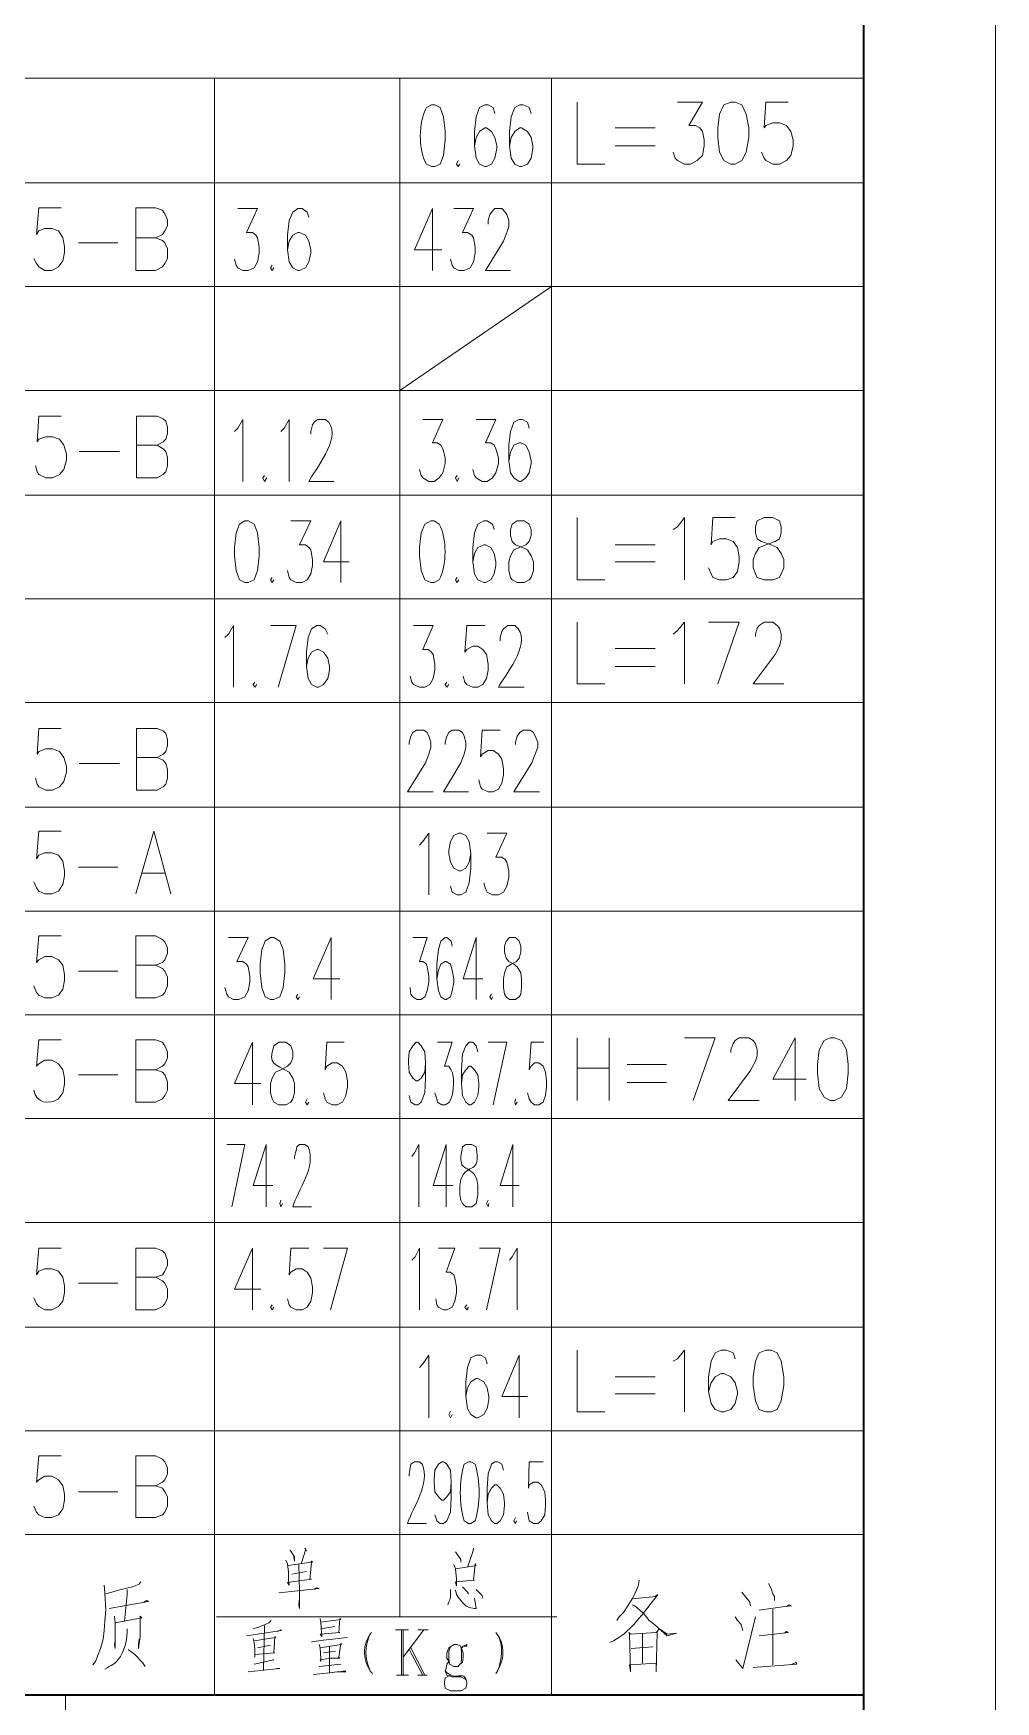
# Model space of a CAD drawing. Header units: millimetres. Extents: x 0 to 1181, y 0 to 1658.
# Drawn here: x 979.1 to 1181.2, y 177.5 to 527.6 of the extents above; entities that cross this region are included whole.
import ezdxf

# ---------------------------------------------------------------- set-up
doc = ezdxf.new("R2010")
doc.units = ezdxf.units.MM
doc.layers.add('1', color=7, linetype='Continuous')

msp = doc.modelspace()

# ---------------------------------------------------------------- linework, layer by layer
at = {"layer": '1', "color": 0, "lineweight": 9}
for points in [[(1181.16, 1658.3), (1181.16, 0.32)], [(650.88, 518.18), (1153.44, 518.18)], [(1017.18, 518.18), (1017.18, 178.88)], [(1056.06, 518.18), (1056.06, 195.26)], [(1087.92, 518.18), (1087.92, 178.88)], [(1076.04, 510.8), (1075.68, 512.06), (1074.6, 512.6), (1073.88, 512.6), (1072.8, 512.06), (1072.08, 510.08), (1071.72, 507.02), (1071.72, 503.96), (1072.08, 501.44), (1072.8, 500.18), (1073.88, 499.64), (1074.24, 499.64), (1075.32, 500.18), (1076.04, 501.44), (1076.4, 503.42), (1076.4, 503.96), (1076.04, 505.76), (1075.32, 507.02), (1074.24, 507.74), (1073.88, 507.74), (1072.8, 507.02), (1072.08, 505.76), (1071.72, 503.96)], [(1083.6, 510.8), (1083.24, 512.06), (1081.98, 512.6), (1081.26, 512.6), (1080.18, 512.06), (1079.46, 510.08), (1079.1, 507.02), (1079.1, 503.96), (1079.46, 501.44), (1080.18, 500.18), (1081.26, 499.64), (1081.62, 499.64), (1082.88, 500.18), (1083.6, 501.44), (1083.96, 503.42), (1083.96, 503.96), (1083.6, 505.76), (1082.88, 507.02), (1081.62, 507.74), (1081.26, 507.74), (1080.18, 507.02), (1079.46, 505.76), (1079.1, 503.96)], [(1093.32, 513.14), (1093.32, 500.18), (1099.08, 500.18)], [(1114.38, 513.14), (1119.6, 513.14), (1116.72, 508.28), (1118.16, 508.28), (1119.06, 507.74), (1119.6, 507.02), (1119.96, 505.22), (1119.96, 503.96), (1119.6, 501.98), (1118.52, 500.9), (1117.08, 500.18), (1115.82, 500.18), (1114.38, 500.9), (1113.84, 501.44), (1113.48, 502.7)], [(1125.54, 513.14), (1124.1, 512.6), (1123.2, 510.62), (1122.84, 507.74), (1122.84, 505.76), (1123.2, 502.7), (1124.1, 500.9), (1125.54, 500.18), (1126.44, 500.18), (1127.88, 500.9), (1128.78, 502.7), (1129.32, 505.76), (1129.32, 507.74), (1128.78, 510.62), (1127.88, 512.6), (1126.44, 513.14), (1125.54, 513.14)], [(1137.6, 513.14), (1132.92, 513.14), (1132.56, 507.74), (1132.92, 508.28), (1134.36, 508.82), (1135.8, 508.82), (1137.24, 508.28), (1138.14, 507.02), (1138.68, 505.22), (1138.68, 503.96), (1138.14, 501.98), (1137.24, 500.9), (1135.8, 500.18), (1134.36, 500.18), (1132.92, 500.9), (1132.56, 501.44), (1132.02, 502.7)], [(1101.24, 507.74), (1109.7, 507.74)], [(1068.3, 500.9), (1067.94, 500.18), (1068.3, 499.64), (1068.66, 500.18)], [(1101.24, 503.96), (1109.7, 503.96)], [(650.88, 496.22), (1153.44, 496.22)], [(984.96, 491), (980.28, 491), (979.74, 485.42), (980.28, 486.14), (981.54, 486.68), (982.98, 486.68), (984.42, 486.14), (985.32, 484.7), (985.68, 482.9), (985.68, 481.64), (985.32, 479.84), (984.42, 478.58), (982.98, 477.86), (981.54, 477.86), (980.28, 478.58), (979.74, 479.3), (979.2, 480.38)], [(1000.62, 477.86), (1000.62, 491), (1004.76, 491), (1006.2, 490.46), (1006.74, 489.74), (1007.28, 488.48), (1007.28, 487.22), (1006.74, 486.14), (1006.2, 485.42), (1004.76, 484.7), (1000.62, 484.7)], [(1022.04, 490.82), (1026.18, 490.82), (1023.84, 485.78), (1025.1, 485.78), (1025.82, 485.24), (1026.18, 484.7), (1026.54, 482.72), (1026.54, 481.46), (1026.18, 479.66), (1025.46, 478.4), (1024.2, 477.86), (1023.12, 477.86), (1022.04, 478.4), (1021.68, 478.94), (1021.32, 480.2)], [(1036.98, 489.02), (1036.62, 490.1), (1035.54, 490.82), (1034.64, 490.82), (1033.56, 490.1), (1032.84, 488.3), (1032.48, 485.24), (1032.48, 482.18), (1032.84, 479.66), (1033.56, 478.4), (1034.64, 477.86), (1035, 477.86), (1036.26, 478.4), (1036.98, 479.66), (1037.34, 481.46), (1037.34, 482.18), (1036.98, 483.98), (1036.26, 485.24), (1035, 485.78), (1034.64, 485.78), (1033.56, 485.24), (1032.84, 483.98), (1032.48, 482.18)], [(1062.9, 490.82), (1059.12, 482.18), (1064.88, 482.18)], [(1062.9, 490.82), (1062.9, 477.86)], [(1067.4, 490.82), (1071.54, 490.82), (1069.2, 485.78), (1070.28, 485.78), (1071.18, 485.24), (1071.54, 484.7), (1071.9, 482.72), (1071.9, 481.46), (1071.54, 479.66), (1070.82, 478.4), (1069.56, 477.86), (1068.48, 477.86), (1067.4, 478.4), (1067.04, 478.94), (1066.68, 480.2)], [(1074.6, 487.58), (1074.6, 488.3), (1074.96, 489.56), (1075.32, 490.1), (1076.04, 490.82), (1077.48, 490.82), (1078.2, 490.1), (1078.56, 489.56), (1078.92, 488.3), (1078.92, 487.04), (1078.56, 485.78), (1077.84, 483.98), (1074.06, 477.86), (1079.28, 477.86)], [(988.56, 483.62), (996.84, 483.62)], [(1004.76, 484.7), (1006.2, 484.16), (1006.74, 483.62), (1007.28, 482.36), (1007.28, 480.38), (1006.74, 479.3), (1006.2, 478.58), (1004.76, 477.86), (1000.62, 477.86)], [(1029.24, 478.94), (1028.88, 478.4), (1029.24, 477.86), (1029.6, 478.4)], [(650.88, 474.44), (1153.44, 474.44)], [(1056.06, 452.66), (1087.92, 474.44)], [(650.88, 452.66), (1153.44, 452.66)], [(984.96, 447.26), (980.28, 447.26), (979.92, 441.86), (980.28, 442.4), (981.72, 442.94), (983.16, 442.94), (984.6, 442.4), (985.5, 441.14), (986.04, 439.34), (986.04, 438.08), (985.5, 436.1), (984.6, 435.02), (983.16, 434.3), (981.72, 434.3), (980.28, 435.02), (979.92, 435.56), (979.56, 436.82)], [(1000.8, 434.3), (1000.8, 447.26), (1005.12, 447.26), (1006.38, 446.72), (1006.92, 446.18), (1007.28, 444.92), (1007.28, 443.66), (1006.92, 442.4), (1006.38, 441.86), (1005.12, 441.14), (1000.8, 441.14)], [(1021.32, 444.02), (1022.04, 444.74), (1023.12, 446.54), (1023.12, 433.58)], [(1031.04, 444.02), (1031.76, 444.74), (1032.84, 446.54), (1032.84, 433.58)], [(1060.92, 446.54), (1065.06, 446.54), (1062.9, 441.68), (1063.98, 441.68), (1064.7, 441.14), (1065.06, 440.42), (1065.6, 438.62), (1065.6, 437.36), (1065.06, 435.38), (1064.34, 434.3), (1063.26, 433.58), (1062.18, 433.58), (1060.92, 434.3), (1060.56, 434.84), (1060.2, 436.1)], [(1072.08, 446.54), (1076.22, 446.54), (1074.06, 441.68), (1075.14, 441.68), (1075.86, 441.14), (1076.22, 440.42), (1076.76, 438.62), (1076.76, 437.36), (1076.22, 435.38), (1075.5, 434.3), (1074.42, 433.58), (1073.34, 433.58), (1072.08, 434.3), (1071.72, 434.84), (1071.36, 436.1)], [(1083.24, 444.74), (1082.88, 446), (1081.8, 446.54), (1081.08, 446.54), (1080, 446), (1079.28, 444.02), (1078.92, 441.14), (1078.92, 437.9), (1079.28, 435.38), (1080, 434.3), (1081.08, 433.58), (1081.44, 433.58), (1082.52, 434.3), (1083.24, 435.38), (1083.6, 437.36), (1083.6, 437.9), (1083.24, 439.7), (1082.52, 441.14), (1081.44, 441.68), (1081.08, 441.68), (1080, 441.14), (1079.28, 439.7), (1078.92, 437.9)], [(988.74, 439.88), (997.2, 439.88)], [(1005.12, 441.14), (1006.38, 440.42), (1006.92, 439.88), (1007.28, 438.62), (1007.28, 436.82), (1006.92, 435.56), (1006.38, 435.02), (1005.12, 434.3), (1000.8, 434.3)], [(1027.62, 434.84), (1027.26, 434.3), (1027.62, 433.58), (1028.16, 434.3)], [(1068.12, 434.84), (1067.76, 434.3), (1068.12, 433.58), (1068.48, 434.3)], [(650.88, 430.7), (1153.44, 430.7)], [(1023.48, 425.3), (1022.4, 424.58), (1021.68, 422.78), (1021.32, 419.72), (1021.32, 417.92), (1021.68, 414.86), (1022.4, 412.88), (1023.48, 412.34), (1024.2, 412.34), (1025.46, 412.88), (1026.18, 414.86), (1026.54, 417.92), (1026.54, 419.72), (1026.18, 422.78), (1025.46, 424.58), (1024.2, 425.3), (1023.48, 425.3)], [(1033.2, 425.3), (1037.34, 425.3), (1035, 420.26), (1036.26, 420.26), (1036.98, 419.72), (1037.34, 419.18), (1037.7, 417.2), (1037.7, 415.94), (1037.34, 414.14), (1036.62, 412.88), (1035.54, 412.34), (1034.28, 412.34), (1033.2, 412.88), (1032.84, 413.42), (1032.48, 414.86)], [(1043.64, 425.3), (1040.04, 416.66), (1045.44, 416.66)], [(1043.64, 425.3), (1043.64, 412.34)], [(1075.86, 423.5), (1075.5, 424.58), (1074.42, 425.3), (1073.7, 425.3), (1072.44, 424.58), (1071.72, 422.78), (1071.36, 419.72), (1071.36, 416.66), (1071.72, 414.14), (1072.44, 412.88), (1073.7, 412.34), (1074.06, 412.34), (1075.14, 412.88), (1075.86, 414.14), (1076.22, 415.94), (1076.22, 416.66), (1075.86, 418.46), (1075.14, 419.72), (1074.06, 420.26), (1073.7, 420.26), (1072.44, 419.72), (1071.72, 418.46), (1071.36, 416.66)], [(1080.72, 425.3), (1079.64, 424.58), (1079.28, 423.5), (1079.28, 422.24), (1079.64, 420.98), (1080.36, 420.26), (1081.8, 419.72), (1082.88, 419.18), (1083.6, 417.92), (1084.14, 416.66), (1084.14, 414.86), (1083.6, 413.42), (1083.24, 412.88), (1082.16, 412.34), (1080.72, 412.34), (1079.64, 412.88), (1079.28, 413.42), (1078.92, 414.86), (1078.92, 416.66), (1079.28, 417.92), (1080, 419.18), (1081.08, 419.72), (1082.52, 420.26), (1083.24, 420.98), (1083.6, 422.24), (1083.6, 423.5), (1083.24, 424.58), (1082.16, 425.3), (1080.72, 425.3)], [(1093.32, 426.02), (1093.32, 412.88), (1099.08, 412.88)], [(1113.48, 423.5), (1114.38, 424.04), (1115.82, 426.02), (1115.82, 412.88)], [(1126.44, 426.02), (1121.76, 426.02), (1121.4, 420.26), (1121.76, 420.98), (1123.2, 421.52), (1124.64, 421.52), (1126.08, 420.98), (1126.98, 419.72), (1127.34, 417.74), (1127.34, 416.66), (1126.98, 414.68), (1126.08, 413.42), (1124.64, 412.88), (1123.2, 412.88), (1121.76, 413.42), (1121.4, 414.14), (1120.86, 415.4)], [(1132.56, 426.02), (1131.12, 425.3), (1130.76, 424.04), (1130.76, 422.78), (1131.12, 421.52), (1132.02, 420.98), (1134, 420.26), (1135.26, 419.72), (1136.16, 418.46), (1136.7, 417.2), (1136.7, 415.4), (1136.16, 414.14), (1135.8, 413.42), (1134.36, 412.88), (1132.56, 412.88), (1131.12, 413.42), (1130.76, 414.14), (1130.22, 415.4), (1130.22, 417.2), (1130.76, 418.46), (1131.48, 419.72), (1132.92, 420.26), (1134.9, 420.98), (1135.8, 421.52), (1136.16, 422.78), (1136.16, 424.04), (1135.8, 425.3), (1134.36, 426.02), (1132.56, 426.02)], [(1101.24, 420.26), (1109.7, 420.26)], [(1101.24, 416.66), (1109.7, 416.66)], [(1029.24, 413.42), (1028.88, 412.88), (1029.24, 412.34), (1029.6, 412.88)], [(1068.12, 413.42), (1067.76, 412.88), (1068.12, 412.34), (1068.48, 412.88)], [(650.88, 408.92), (1153.44, 408.92)], [(1019.34, 400.82), (1020.06, 401.54), (1021.14, 403.34), (1021.14, 390.38)], [(1028.88, 403.34), (1034.28, 403.34), (1030.5, 390.38)], [(1040.94, 401.54), (1040.4, 402.62), (1039.32, 403.34), (1038.6, 403.34), (1037.52, 402.62), (1036.8, 400.82), (1036.44, 397.76), (1036.44, 394.7), (1036.8, 392.18), (1037.52, 390.92), (1038.6, 390.38), (1038.96, 390.38), (1040.04, 390.92), (1040.94, 392.18), (1041.3, 393.98), (1041.3, 394.7), (1040.94, 396.5), (1040.04, 397.76), (1038.96, 398.3), (1038.6, 398.3), (1037.52, 397.76), (1036.8, 396.5), (1036.44, 394.7)], [(1058.94, 403.34), (1063.08, 403.34), (1060.92, 398.3), (1062, 398.3), (1062.72, 397.76), (1063.08, 397.22), (1063.44, 395.24), (1063.44, 393.98), (1063.08, 392.18), (1062.36, 390.92), (1061.28, 390.38), (1060.2, 390.38), (1058.94, 390.92), (1058.58, 391.46), (1058.22, 392.72)], [(1073.88, 403.34), (1070.1, 403.34), (1069.74, 397.76), (1070.1, 398.3), (1071.36, 399.02), (1072.44, 399.02), (1073.52, 398.3), (1074.24, 397.22), (1074.6, 395.24), (1074.6, 393.98), (1074.24, 392.18), (1073.52, 390.92), (1072.44, 390.38), (1071.36, 390.38), (1070.1, 390.92), (1069.74, 391.46), (1069.38, 392.72)], [(1093.32, 404.06), (1093.32, 391.1), (1099.08, 391.1)], [(1113.48, 401.54), (1114.38, 402.26), (1115.82, 404.06), (1115.82, 391.1)], [(1120.86, 404.06), (1127.34, 404.06), (1122.84, 391.1)], [(1130.76, 401), (1130.76, 401.54), (1131.12, 402.8), (1131.48, 403.34), (1132.56, 404.06), (1134.36, 404.06), (1135.26, 403.34), (1135.8, 402.8), (1136.16, 401.54), (1136.16, 400.46), (1135.8, 399.02), (1134.9, 397.22), (1130.22, 391.1), (1136.7, 391.1)], [(1101.24, 398.48), (1109.7, 398.48)], [(1101.24, 394.7), (1109.7, 394.7)], [(1025.64, 391.46), (1025.28, 390.92), (1025.64, 390.38), (1026, 390.92)], [(1065.96, 391.46), (1065.6, 390.92), (1065.96, 390.38), (1066.32, 390.92)], [(650.88, 387.14), (1153.44, 387.14)], [(984.96, 381.74), (980.28, 381.74), (979.92, 376.34), (980.28, 376.88), (981.72, 377.42), (983.16, 377.42), (984.6, 376.88), (985.5, 375.62), (986.04, 373.82), (986.04, 372.56), (985.5, 370.58), (984.6, 369.5), (983.16, 368.78), (981.72, 368.78), (980.28, 369.5), (979.92, 370.04), (979.56, 371.3)], [(1000.8, 368.78), (1000.8, 381.74), (1005.12, 381.74), (1006.38, 381.2), (1006.92, 380.66), (1007.28, 379.4), (1007.28, 378.14), (1006.92, 376.88), (1006.38, 376.34), (1005.12, 375.62), (1000.8, 375.62)], [(1058.04, 378.32), (1058.04, 378.86), (1058.4, 380.12), (1058.76, 380.84), (1059.66, 381.38), (1061.1, 381.38), (1061.82, 380.84), (1062.18, 380.12), (1062.54, 378.86), (1062.54, 377.78), (1062.18, 376.34), (1061.46, 374.54), (1057.68, 368.42), (1063.08, 368.42)], [(1065.6, 378.32), (1065.6, 378.86), (1065.96, 380.12), (1066.32, 380.84), (1067.04, 381.38), (1068.48, 381.38), (1069.2, 380.84), (1069.56, 380.12), (1069.92, 378.86), (1069.92, 377.78), (1069.56, 376.34), (1068.84, 374.54), (1065.24, 368.42), (1070.46, 368.42)], [(1077.12, 381.38), (1073.34, 381.38), (1072.98, 375.8), (1073.34, 376.34), (1074.6, 377.06), (1075.68, 377.06), (1076.76, 376.34), (1077.48, 375.26), (1077.84, 373.28), (1077.84, 372.02), (1077.48, 370.22), (1076.76, 368.96), (1075.68, 368.42), (1074.6, 368.42), (1073.34, 368.96), (1072.98, 369.5), (1072.62, 370.94)], [(1080.36, 378.32), (1080.36, 378.86), (1080.72, 380.12), (1081.26, 380.84), (1081.98, 381.38), (1083.42, 381.38), (1084.14, 380.84), (1084.5, 380.12), (1085.04, 378.86), (1085.04, 377.78), (1084.5, 376.34), (1083.78, 374.54), (1080, 368.42), (1085.4, 368.42)], [(1005.12, 375.62), (1006.38, 375.08), (1006.92, 374.36), (1007.28, 373.1), (1007.28, 371.3), (1006.92, 370.04), (1006.38, 369.5), (1005.12, 368.78), (1000.8, 368.78)], [(988.74, 374.36), (997.2, 374.36)], [(650.88, 365.18), (1153.44, 365.18)], [(984.96, 360.14), (980.28, 360.14), (979.74, 354.38), (980.28, 355.1), (981.54, 355.64), (982.98, 355.64), (984.42, 355.1), (985.32, 353.84), (985.68, 351.86), (985.68, 350.78), (985.32, 348.98), (984.42, 347.54), (982.98, 347), (981.54, 347), (980.28, 347.54), (979.74, 348.26), (979.2, 349.52)], [(1000.62, 347), (1004.4, 360.14), (1008, 347)], [(1060.2, 357.26), (1060.92, 357.98), (1062.18, 359.78), (1062.18, 346.82)], [(1071, 355.46), (1070.64, 353.66), (1069.92, 352.4), (1068.84, 351.86), (1068.48, 351.86), (1067.4, 352.4), (1066.68, 353.66), (1066.32, 355.46), (1066.32, 356.18), (1066.68, 357.98), (1067.4, 359.24), (1068.48, 359.78), (1068.84, 359.78), (1069.92, 359.24), (1070.64, 357.98), (1071, 355.46), (1071, 352.4), (1070.64, 349.34), (1069.92, 347.36), (1068.84, 346.82), (1068.12, 346.82), (1067.04, 347.36), (1066.68, 348.62)], [(1074.42, 359.78), (1078.56, 359.78), (1076.22, 354.74), (1077.48, 354.74), (1078.2, 354.2), (1078.56, 353.66), (1078.92, 351.86), (1078.92, 350.42), (1078.56, 348.62), (1077.84, 347.36), (1076.76, 346.82), (1075.5, 346.82), (1074.42, 347.36), (1074.06, 348.08), (1073.7, 349.34)], [(988.56, 352.58), (996.84, 352.58)], [(1002.06, 351.32), (1006.74, 351.32)], [(650.88, 343.4), (1153.44, 343.4)], [(984.96, 338.18), (980.28, 338.18), (979.74, 332.6), (980.28, 333.14), (981.54, 333.86), (982.98, 333.86), (984.42, 333.14), (985.32, 332.06), (985.68, 330.08), (985.68, 328.82), (985.32, 327.02), (984.42, 325.76), (982.98, 325.22), (981.54, 325.22), (980.28, 325.76), (979.74, 326.3), (979.2, 327.74)], [(1000.62, 325.22), (1000.62, 338.18), (1004.76, 338.18), (1006.2, 337.46), (1006.74, 336.92), (1007.28, 335.66), (1007.28, 334.58), (1006.74, 333.14), (1006.2, 332.6), (1004.76, 332.06), (1000.62, 332.06)], [(1020.06, 337.82), (1024.2, 337.82), (1021.86, 332.78), (1023.12, 332.78), (1023.84, 332.24), (1024.2, 331.7), (1024.56, 329.72), (1024.56, 328.46), (1024.2, 326.66), (1023.48, 325.4), (1022.22, 324.86), (1021.14, 324.86), (1020.06, 325.4), (1019.7, 325.94), (1019.34, 327.38)], [(1028.88, 337.82), (1027.8, 337.1), (1027.08, 335.3), (1026.72, 332.24), (1026.72, 330.44), (1027.08, 327.38), (1027.8, 325.4), (1028.88, 324.86), (1029.6, 324.86), (1030.86, 325.4), (1031.58, 327.38), (1031.94, 330.44), (1031.94, 332.24), (1031.58, 335.3), (1030.86, 337.1), (1029.6, 337.82), (1028.88, 337.82)], [(1041.66, 337.82), (1037.88, 329.18), (1043.46, 329.18)], [(1041.66, 337.82), (1041.66, 324.86)], [(1058.76, 337.82), (1061.82, 337.82), (1060.2, 332.78), (1060.92, 332.78), (1061.64, 332.24), (1061.82, 331.7), (1062.18, 329.72), (1062.18, 328.46), (1061.82, 326.66), (1061.28, 325.4), (1060.56, 324.86), (1059.66, 324.86), (1058.76, 325.4), (1058.4, 325.94), (1058.22, 327.38)], [(1067.04, 336.02), (1066.86, 337.1), (1065.96, 337.82), (1065.6, 337.82), (1064.7, 337.1), (1064.16, 335.3), (1063.8, 332.24), (1063.8, 329.18), (1064.16, 326.66), (1064.7, 325.4), (1065.6, 324.86), (1065.78, 324.86), (1066.68, 325.4), (1067.04, 326.66), (1067.4, 328.46), (1067.4, 329.18), (1067.04, 330.98), (1066.68, 332.24), (1065.78, 332.78), (1065.6, 332.78), (1064.7, 332.24), (1064.16, 330.98), (1063.8, 329.18)], [(1072.08, 337.82), (1069.38, 329.18), (1073.52, 329.18)], [(1072.08, 337.82), (1072.08, 324.86)], [(1079.1, 337.82), (1078.38, 337.1), (1078.02, 336.02), (1078.02, 334.76), (1078.38, 333.5), (1078.92, 332.78), (1080, 332.24), (1080.72, 331.7), (1081.44, 330.44), (1081.62, 329.18), (1081.62, 327.38), (1081.44, 325.94), (1081.08, 325.4), (1080.36, 324.86), (1079.1, 324.86), (1078.38, 325.4), (1078.02, 325.94), (1077.84, 327.38), (1077.84, 329.18), (1078.02, 330.44), (1078.56, 331.7), (1079.46, 332.24), (1080.54, 332.78), (1081.08, 333.5), (1081.44, 334.76), (1081.44, 336.02), (1081.08, 337.1), (1080.36, 337.82), (1079.1, 337.82)], [(988.56, 330.8), (996.84, 330.8)], [(1004.76, 332.06), (1006.2, 331.34), (1006.74, 330.8), (1007.28, 329.54), (1007.28, 327.74), (1006.74, 326.3), (1006.2, 325.76), (1004.76, 325.22), (1000.62, 325.22)], [(1034.64, 325.94), (1034.28, 325.4), (1034.64, 324.86), (1035, 325.4)], [(1075.32, 325.94), (1074.96, 325.4), (1075.32, 324.86), (1075.5, 325.4)], [(650.88, 321.62), (1153.44, 321.62)], [(1000.62, 303.26), (1000.62, 316.4), (1004.76, 316.4), (1006.2, 315.86), (1006.74, 315.14), (1007.28, 313.88), (1007.28, 312.62), (1006.74, 311.36), (1006.2, 310.82), (1004.76, 310.1), (1000.62, 310.1)], [(1025.1, 315.86), (1021.32, 307.22), (1026.9, 307.22)], [(1025.1, 315.86), (1025.1, 302.72)], [(1044.36, 315.86), (1040.76, 315.86), (1040.4, 310.1), (1040.76, 310.82), (1041.84, 311.54), (1042.92, 311.54), (1044, 310.82), (1044.72, 309.56), (1045.08, 307.76), (1045.08, 306.5), (1044.72, 304.7), (1044, 303.26), (1042.92, 302.72), (1041.84, 302.72), (1040.76, 303.26), (1040.4, 303.98), (1040.04, 305.24)], [(1061.46, 311.54), (1061.28, 309.56), (1060.56, 308.3), (1059.84, 307.76), (1059.48, 307.76), (1058.76, 308.3), (1058.04, 309.56), (1057.86, 311.54), (1057.86, 312.08), (1058.04, 313.88), (1058.76, 315.14), (1059.48, 315.86), (1059.84, 315.86), (1060.56, 315.14), (1061.28, 313.88), (1061.46, 311.54), (1061.46, 308.3), (1061.28, 305.24), (1060.56, 303.26), (1059.84, 302.72), (1059.3, 302.72), (1058.4, 303.26), (1058.04, 304.7)], [(1072.44, 313.88), (1072.08, 315.14), (1071.36, 315.86), (1070.64, 315.86), (1069.92, 315.14), (1069.2, 313.34), (1069.02, 310.1), (1069.02, 307.22), (1069.2, 304.7), (1069.92, 303.26), (1070.64, 302.72), (1071, 302.72), (1071.72, 303.26), (1072.44, 304.7), (1072.62, 306.5), (1072.62, 307.22), (1072.44, 309.02), (1071.72, 310.1), (1071, 310.82), (1070.64, 310.82), (1069.92, 310.1), (1069.2, 309.02), (1069.02, 307.22)], [(1074.6, 315.86), (1078.56, 315.86), (1075.68, 302.72)], [(1086.3, 315.86), (1083.6, 315.86), (1083.24, 310.1), (1083.6, 310.82), (1084.32, 311.54), (1085.22, 311.54), (1086.12, 310.82), (1086.66, 309.56), (1086.84, 307.76), (1086.84, 306.5), (1086.66, 304.7), (1086.12, 303.26), (1085.22, 302.72), (1084.32, 302.72), (1083.6, 303.26), (1083.24, 303.98), (1082.88, 305.24)], [(1093.32, 303.62), (1093.32, 316.76)], [(1099.98, 316.76), (1099.98, 303.62)], [(1115.82, 316.76), (1122.3, 316.76), (1117.62, 303.62)], [(1125.54, 313.7), (1125.54, 314.24), (1126.08, 315.5), (1126.44, 316.22), (1127.34, 316.76), (1129.32, 316.76), (1130.22, 316.22), (1130.76, 315.5), (1131.12, 314.24), (1131.12, 312.98), (1130.76, 311.9), (1129.68, 309.92), (1125, 303.62), (1131.48, 303.62)], [(1139.04, 316.76), (1134.36, 308.12), (1141.38, 308.12)], [(1139.04, 316.76), (1139.04, 303.62)], [(1146.42, 316.76), (1145.16, 316.22), (1144.08, 314.24), (1143.72, 311.18), (1143.72, 309.38), (1144.08, 306.14), (1145.16, 304.34), (1146.42, 303.62), (1147.32, 303.62), (1148.76, 304.34), (1149.84, 306.14), (1150.2, 309.38), (1150.2, 311.18), (1149.84, 314.24), (1148.76, 316.22), (1147.32, 316.76), (1146.42, 316.76)], [(988.56, 309.02), (996.84, 309.02)], [(1004.76, 310.1), (1006.2, 309.56), (1006.74, 309.02), (1007.28, 307.58), (1007.28, 305.78), (1006.74, 304.7), (1006.2, 303.98), (1004.76, 303.26), (1000.62, 303.26)], [(1093.32, 310.46), (1099.98, 310.46)], [(1103.76, 311.18), (1112.04, 311.18)], [(1103.76, 307.4), (1112.04, 307.4)], [(1036.62, 303.98), (1036.26, 303.26), (1036.62, 302.72), (1036.98, 303.26)], [(1080.36, 303.98), (1080.18, 303.26), (1080.36, 302.72), (1080.72, 303.26)], [(650.88, 299.84), (1153.44, 299.84)], [(1019.7, 294.44), (1023.48, 294.44), (1020.78, 281.3)], [(1027.98, 294.44), (1025.28, 285.8), (1029.42, 285.8)], [(1027.98, 294.44), (1027.98, 281.3)], [(1058.58, 291.92), (1059.12, 292.64), (1060.02, 294.44), (1060.02, 281.3)], [(1065.78, 294.44), (1063.08, 285.8), (1067.22, 285.8)], [(1065.78, 294.44), (1065.78, 281.3)], [(1079.82, 294.44), (1077.12, 285.8), (1081.08, 285.8)], [(1079.82, 294.44), (1079.82, 281.3)], [(1031.04, 282.74), (1030.86, 282.02), (1031.04, 281.3), (1031.4, 282.02)], [(1074.6, 282.74), (1074.24, 282.02), (1074.6, 281.3), (1074.78, 282.02)], [(650.88, 278.06), (1153.44, 278.06)], [(984.96, 272.66), (980.28, 272.66), (979.74, 267.08), (980.28, 267.8), (981.54, 268.34), (982.98, 268.34), (984.42, 267.8), (985.32, 266.54), (985.68, 264.74), (985.68, 263.3), (985.32, 261.5), (984.42, 260.42), (982.98, 259.7), (981.54, 259.7), (980.28, 260.42), (979.74, 260.96), (979.2, 262.22)], [(1000.62, 259.7), (1000.62, 272.66), (1004.76, 272.66), (1006.2, 272.12), (1006.74, 271.58), (1007.28, 270.14), (1007.28, 269.06), (1006.74, 267.8), (1006.2, 267.08), (1004.76, 266.54), (1000.62, 266.54)], [(1025.1, 272.66), (1021.32, 264.02), (1026.9, 264.02)], [(1025.1, 272.66), (1025.1, 259.7)], [(1036.98, 272.66), (1033.2, 272.66), (1032.84, 267.08), (1033.2, 267.62), (1034.28, 268.34), (1035.54, 268.34), (1036.62, 267.62), (1037.34, 266.36), (1037.7, 264.56), (1037.7, 263.3), (1037.34, 261.5), (1036.62, 260.24), (1035.54, 259.7), (1034.28, 259.7), (1033.2, 260.24), (1032.84, 260.78), (1032.48, 262.04)], [(1040.04, 272.66), (1045.08, 272.66), (1041.48, 259.7)], [(1058.58, 270.14), (1059.3, 270.86), (1060.2, 272.66), (1060.2, 259.7)], [(1064.16, 272.66), (1067.58, 272.66), (1065.78, 267.62), (1066.68, 267.62), (1067.4, 267.08), (1067.58, 266.36), (1067.94, 264.56), (1067.94, 263.3), (1067.58, 261.5), (1067.04, 260.24), (1065.96, 259.7), (1065.24, 259.7), (1064.16, 260.24), (1063.8, 260.78), (1063.62, 262.04)], [(1072.8, 272.66), (1077.12, 272.66), (1074.24, 259.7)], [(1079.1, 270.14), (1079.64, 270.86), (1080.72, 272.66), (1080.72, 259.7)], [(1004.76, 266.54), (1006.2, 265.82), (1006.74, 265.28), (1007.28, 264.02), (1007.28, 262.22), (1006.74, 260.96), (1006.2, 260.42), (1004.76, 259.7), (1000.62, 259.7)], [(988.56, 265.28), (996.84, 265.28)], [(1029.24, 260.78), (1028.88, 260.24), (1029.24, 259.7), (1029.6, 260.24)], [(1070.1, 260.78), (1069.74, 260.24), (1070.1, 259.7), (1070.46, 260.24)], [(650.88, 256.1), (1153.44, 256.1)], [(1060.2, 247.64), (1060.92, 248.36), (1062.18, 250.16), (1062.18, 237.02)], [(1074.42, 248.36), (1074.06, 249.62), (1072.98, 250.16), (1072.08, 250.16), (1071, 249.62), (1070.28, 247.64), (1069.92, 244.58), (1069.92, 241.52), (1070.28, 239), (1071, 237.74), (1072.08, 237.02), (1072.44, 237.02), (1073.7, 237.74), (1074.42, 239), (1074.78, 240.8), (1074.78, 241.52), (1074.42, 243.32), (1073.7, 244.58), (1072.44, 245.3), (1072.08, 245.3), (1071, 244.58), (1070.28, 243.32), (1069.92, 241.52)], [(1081.08, 250.16), (1077.48, 241.52), (1082.88, 241.52)], [(1081.08, 250.16), (1081.08, 237.02)], [(1093.32, 251.24), (1093.32, 238.28), (1099.08, 238.28)], [(1113.48, 248.9), (1114.38, 249.44), (1115.82, 251.24), (1115.82, 238.28)], [(1126.44, 249.44), (1126.08, 250.7), (1124.64, 251.24), (1123.56, 251.24), (1122.3, 250.7), (1121.4, 248.9), (1120.86, 245.66), (1120.86, 242.6), (1121.4, 240.08), (1122.3, 238.82), (1123.56, 238.28), (1124.1, 238.28), (1125.54, 238.82), (1126.44, 240.08), (1126.98, 242.06), (1126.98, 242.6), (1126.44, 244.4), (1125.54, 245.66), (1124.1, 246.38), (1123.56, 246.38), (1122.3, 245.66), (1121.4, 244.4), (1120.86, 242.6)], [(1132.92, 251.24), (1131.48, 250.7), (1130.76, 248.9), (1130.22, 245.66), (1130.22, 243.86), (1130.76, 240.62), (1131.48, 238.82), (1132.92, 238.28), (1134, 238.28), (1135.26, 238.82), (1136.16, 240.62), (1136.7, 243.86), (1136.7, 245.66), (1136.16, 248.9), (1135.26, 250.7), (1134, 251.24), (1132.92, 251.24)], [(1101.24, 245.66), (1109.7, 245.66)], [(1101.24, 242.06), (1109.7, 242.06)], [(1066.68, 238.46), (1066.32, 237.74), (1066.68, 237.02), (1067.04, 237.74)], [(650.88, 234.32), (1153.44, 234.32)], [(984.96, 229.1), (980.28, 229.1), (979.74, 223.52), (980.28, 224.06), (981.54, 224.78), (982.98, 224.78), (984.42, 224.06), (985.32, 222.8), (985.68, 221), (985.68, 219.74), (985.32, 217.94), (984.42, 216.68), (982.98, 216.14), (981.54, 216.14), (980.28, 216.68), (979.74, 217.22), (979.2, 218.48)], [(1000.62, 216.14), (1000.62, 229.1), (1004.76, 229.1), (1006.2, 228.38), (1006.74, 227.84), (1007.28, 226.58), (1007.28, 225.32), (1006.74, 224.06), (1006.2, 223.52), (1004.76, 222.8), (1000.62, 222.8)], [(1066.86, 223.52), (1066.68, 221.54), (1065.96, 220.46), (1065.24, 219.74), (1064.88, 219.74), (1064.16, 220.46), (1063.44, 221.54), (1063.26, 223.52), (1063.26, 224.06), (1063.44, 226.04), (1064.16, 227.3), (1064.88, 227.84), (1065.24, 227.84), (1065.96, 227.3), (1066.68, 226.04), (1066.86, 223.52), (1066.86, 220.46), (1066.68, 217.22), (1065.96, 215.42), (1065.24, 214.88), (1064.52, 214.88), (1063.8, 215.42), (1063.44, 216.68)], [(1077.84, 226.04), (1077.48, 227.3), (1076.58, 227.84), (1076.04, 227.84), (1075.32, 227.3), (1074.6, 225.32), (1074.42, 222.26), (1074.42, 219.2), (1074.6, 216.68), (1075.32, 215.42), (1076.04, 214.88), (1076.4, 214.88), (1077.12, 215.42), (1077.84, 216.68), (1078.02, 218.66), (1078.02, 219.2), (1077.84, 221), (1077.12, 222.26), (1076.4, 222.98), (1076.04, 222.98), (1075.32, 222.26), (1074.6, 221), (1074.42, 219.2)], [(1086.12, 227.84), (1083.24, 227.84), (1083.06, 222.26), (1083.24, 222.98), (1084.14, 223.52), (1085.04, 223.52), (1085.76, 222.98), (1086.48, 221.54), (1086.66, 219.74), (1086.66, 218.66), (1086.48, 216.68), (1085.76, 215.42), (1085.04, 214.88), (1084.14, 214.88), (1083.24, 215.42), (1083.06, 216.14), (1082.88, 217.22)], [(988.56, 221.54), (996.84, 221.54)], [(1004.76, 222.8), (1006.2, 222.26), (1006.74, 221.54), (1007.28, 220.46), (1007.28, 218.48), (1006.74, 217.22), (1006.2, 216.68), (1004.76, 216.14), (1000.62, 216.14)], [(1080.36, 216.14), (1080, 215.42), (1080.36, 214.88), (1080.54, 215.42)], [(650.88, 212.54), (1153.44, 212.54)], [(1032.12, 207.14), (1032.48, 206.42), (1032.66, 204.62), (1032.66, 203), (1032.84, 201.92), (1032.48, 202.46), (1037.52, 203.18), (1037.16, 203.18), (1037.52, 206.6), (1037.7, 206.78), (1037.52, 206.96), (1037.34, 206.78), (1032.66, 206.06)], [(1033.02, 209.3), (1033.92, 207.86), (1033.92, 206.96), (1033.74, 208.22)], [(1036.08, 209.66), (1036.44, 209.12), (1036.26, 209.3), (1035.36, 206.42)], [(1067.76, 208.94), (1068.84, 207.32), (1068.84, 206.78)], [(1071.54, 209.66), (1071.36, 208.94), (1070.28, 205.7)], [(1033.38, 204.26), (1036.44, 204.8)], [(1034.82, 206.24), (1035, 200.66), (1035, 197.06), (1034.82, 197.78), (1035, 199.22)], [(1067.4, 206.24), (1067.76, 205.34), (1067.94, 203.18), (1067.94, 201.74), (1067.76, 202.64), (1071.72, 203), (1071.54, 203), (1071.9, 206.42), (1072.08, 206.06), (1071.36, 205.88), (1067.76, 205.34)], [(993.96, 201.92), (994.14, 200.3), (994.32, 196.7), (994.14, 194.36), (993.96, 192.38), (993.78, 190.58), (993.24, 188.6), (992.7, 187.34), (992.16, 185.9), (991.62, 185.18)], [(1001.7, 202.64), (1001.34, 202.1), (999.9, 201.56), (997.56, 201.02), (994.32, 200.12)], [(998.82, 201.02), (998.82, 199.94), (998.28, 194.36)], [(1030.68, 200.3), (1039.14, 201.2), (1038.6, 201.38), (1038.06, 201.02)], [(1067.76, 200.84), (1067.94, 199.94), (1068.3, 199.4), (1068.84, 198.68), (1069.38, 198.14), (1069.92, 197.6), (1070.64, 197.24), (1071.72, 197.06), (1072.08, 197.06), (1071.72, 199.22), (1072.08, 197.06)], [(1069.2, 201.56), (1070.28, 200.48), (1070.46, 200.12)], [(1072.08, 201.02), (1073.34, 199.76), (1073.52, 199.22)], [(1106.28, 203), (1106.1, 201.74), (1105.38, 200.12), (1104.84, 199.04), (1103.94, 197.6), (1103.04, 196.16), (1102.14, 195.26), (1101.6, 194.54)], [(1127.88, 200.48), (1128.96, 199.04), (1129.5, 198.5), (1129.68, 197.6)], [(1133.46, 202.28), (1134, 201.2), (1134.36, 200.12), (1134.72, 199.58), (1134.72, 198.68)], [(995.04, 197.06), (1003.32, 198.5), (1002.96, 198.68), (1002.24, 198.32)], [(1104.84, 197.78), (1105.38, 197.6), (1107, 196.16), (1107.72, 195.44), (1108.44, 194.54), (1109.52, 193.64), (1112.22, 191.3), (1114.2, 191.84), (1114.2, 191.84), (1112.22, 191.66), (1110.6, 192.74), (1109.88, 192.02), (1104.48, 191.66), (1104.12, 192.02), (1104.3, 191.66), (1104.48, 183.74), (1104.3, 185.18), (1104.48, 185.18), (1104.48, 185.18), (1109.88, 185.54), (1109.88, 183.74), (1110.06, 192.02)], [(1131.48, 196.7), (1136.88, 197.42), (1138.32, 197.6), (1137.78, 197.78), (1137.24, 197.42)], [(1134.36, 196.88), (1134.36, 185.18)], [(996.12, 195.44), (996.3, 194), (996.3, 188.6), (996.12, 189.5), (996.3, 190.22)], [(996.3, 194), (1001.88, 195.08), (1001.52, 195.44), (1001.52, 193.46), (1001.52, 191.12), (1001.34, 189.68), (1001.16, 188.6), (1001.16, 189.5), (1001.34, 190.58)], [(1017.54, 195.26), (1089, 195.26)], [(1029.06, 194.54), (1028.52, 194), (1027.26, 193.46), (1026.36, 193.1), (1025.64, 192.92), (1025.28, 192.74)], [(1027.62, 193.46), (1027.44, 184.1)], [(1039.32, 194.9), (1039.5, 194), (1039.68, 191.12), (1039.32, 191.66), (1043.46, 192.02), (1043.28, 192.02), (1043.46, 194.9), (1043.64, 194.72), (1039.5, 194.18)], [(1039.5, 192.74), (1042.38, 193.28)], [(1126.44, 195.26), (1126.98, 194.54), (1127.7, 193.64), (1127.88, 193.1), (1128.06, 192.38)], [(1126.62, 186.26), (1128.06, 184.46), (1130.76, 195.26)], [(1023.84, 191.3), (1031.22, 192.38), (1031.04, 192.56), (1030.32, 192.2)], [(1025.28, 190.76), (1025.46, 189.86), (1025.64, 188.42), (1025.64, 186.8), (1025.64, 187.34), (1029.78, 187.7), (1029.6, 187.7), (1029.78, 191.12), (1029.96, 190.94), (1025.46, 190.22)], [(1026.18, 188.78), (1028.88, 189.32)], [(1037.52, 190.04), (1040.04, 190.4), (1045.08, 190.94)], [(1039.14, 189.5), (1039.32, 188.78), (1039.5, 186.44), (1039.5, 185.9), (1039.32, 186.26), (1041.48, 186.62), (1043.46, 186.62), (1043.28, 186.8), (1043.64, 189.68), (1043.82, 189.5), (1041.48, 189.14), (1039.32, 188.78)], [(1041.3, 189.14), (1041.3, 183.56)], [(1055.16, 192.56), (1057.86, 192.56)], [(1056.42, 183.02), (1056.42, 192.56)], [(1056.78, 192.56), (1056.78, 183.02)], [(1056.78, 186.8), (1061.1, 192.56)], [(1059.84, 192.56), (1062, 192.56)], [(1069.56, 189.14), (1070.1, 189.14), (1070.1, 189.5), (1069.38, 189.14), (1069.02, 188.6), (1069.38, 187.7), (1069.38, 186.8), (1069.2, 185.72), (1068.66, 185.36), (1068.3, 184.82), (1067.4, 184.82), (1066.5, 185.36), (1066.32, 185.9), (1065.96, 186.62), (1065.96, 187.7), (1066.32, 188.78), (1066.68, 188.96), (1067.4, 189.5), (1068.12, 189.5), (1068.84, 189.14), (1069.02, 188.6)], [(1068.84, 189.14), (1069.02, 188.06), (1069.02, 186.26), (1068.84, 185.36)], [(1107, 191.84), (1107, 185.54)], [(1131.48, 191.3), (1136.52, 191.84), (1137.6, 192.02), (1137.24, 192.2), (1136.88, 192.02)], [(999, 188.42), (1000.44, 187.34), (1002.06, 185.72), (1002.6, 184.82)], [(1025.46, 185.36), (1029.6, 186.26), (1029.42, 186.26), (1028.88, 186.08)], [(1040.04, 187.7), (1042.56, 188.06)], [(1058.04, 188.42), (1060.92, 183.02)], [(1061.28, 183.02), (1058.4, 188.78)], [(1066.32, 185.9), (1065.96, 185.36), (1065.78, 184.46), (1065.6, 183.92), (1065.96, 183.02), (1067.04, 182.66), (1068.84, 182.66), (1069.92, 182.12), (1070.1, 181.58), (1070.1, 181.22), (1069.92, 180.32), (1068.84, 179.78), (1066.68, 179.78), (1065.6, 180.32), (1065.42, 181.22), (1065.42, 181.58), (1065.6, 182.48), (1066.68, 183.02), (1066.86, 183.02)], [(1066.5, 185.36), (1066.32, 186.62), (1066.32, 188.06), (1066.68, 188.96)], [(1104.66, 188.6), (1109.16, 188.96)], [(1130.22, 184.64), (1139.4, 185.36), (1139.22, 185.72), (1138.14, 185.18)], [(1024.2, 183.74), (1030.86, 184.46), (1030.5, 184.46), (1030.14, 184.46)], [(1037.88, 183.2), (1041.3, 183.56), (1042.92, 183.74), (1044.72, 183.74), (1044.54, 183.92), (1043.46, 183.74)], [(1039.14, 184.82), (1043.64, 185.36)], [(1055.34, 183.02), (1057.86, 183.02)], [(1059.84, 183.02), (1061.82, 183.02)], [(650.88, 178.88), (1153.44, 178.88)], [(650.88, 178.88), (1153.44, 178.88), (650.88, 178.88), (1153.44, 178.88)], [(650.88, 178.88), (1153.44, 178.88)], [(650.88, 178.88), (1153.44, 178.88), (650.88, 178.88), (1153.44, 178.88)], [(985.86, 178.88), (985.86, 28.22)]]:
    msp.add_lwpolyline(points, dxfattribs=at)
at = {"layer": '1', "color": 0, "lineweight": 35}
for points in [[(1153.44, 1630.4), (1153.44, 28.22)], [(650.88, 178.88), (1153.44, 178.88)]]:
    msp.add_lwpolyline(points, dxfattribs=at)
at = {"layer": '1', "color": 0, "lineweight": 9}
for points, knots in [([(1062.72, 512.6), (1062.72, 512.6), (1061.64, 512.06), (1061.64, 512.06), (1060.02, 509), (1059.84, 503.24), (1061.64, 500.18), (1061.64, 500.18), (1062.72, 499.64), (1062.72, 499.64), (1062.72, 499.64), (1063.44, 499.64), (1063.44, 499.64), (1063.44, 499.64), (1064.52, 500.18), (1064.52, 500.18), (1064.52, 500.18), (1065.24, 501.98), (1065.24, 501.98), (1065.24, 501.98), (1065.6, 505.22), (1065.6, 505.22), (1065.6, 505.22), (1065.6, 507.02), (1065.6, 507.02), (1065.6, 507.02), (1065.24, 510.08), (1065.24, 510.08), (1065.24, 510.08), (1064.52, 512.06), (1064.52, 512.06), (1064.52, 512.06), (1063.44, 512.6), (1063.44, 512.6), (1063.44, 512.6), (1062.72, 512.6), (1062.72, 512.6)], [0, 0, 0, 0, 1, 1, 1, 2, 2, 2, 3, 3, 3, 4, 4, 4, 5, 5, 5, 6, 6, 6, 7, 7, 7, 8, 8, 8, 9, 9, 9, 10, 10, 10, 11, 11, 11, 12, 12, 12, 12]), ([(1037.34, 443.48), (1037.34, 443.48), (1037.34, 444.02), (1037.34, 444.02), (1037.34, 444.02), (1037.7, 445.46), (1037.7, 445.46), (1037.7, 445.46), (1038.06, 446), (1038.06, 446), (1038.06, 446), (1038.78, 446.54), (1038.78, 446.54), (1038.78, 446.54), (1040.4, 446.54), (1040.4, 446.54), (1040.4, 446.54), (1041.12, 446), (1041.12, 446), (1043.82, 442.4), (1038.06, 435.92), (1036.98, 433.58), (1036.98, 433.58), (1042.2, 433.58), (1042.2, 433.58)], [0, 0, 0, 0, 1, 1, 1, 2, 2, 2, 3, 3, 3, 4, 4, 4, 5, 5, 5, 6, 6, 6, 7, 7, 7, 8, 8, 8, 8]), ([(1062.54, 425.3), (1062.54, 425.3), (1061.28, 424.58), (1061.28, 424.58), (1061.28, 424.58), (1060.56, 422.78), (1060.56, 422.78), (1060.56, 422.78), (1060.2, 419.72), (1060.2, 419.72), (1060.2, 419.72), (1060.2, 417.92), (1060.2, 417.92), (1060.2, 417.92), (1060.56, 414.86), (1060.56, 414.86), (1060.56, 414.86), (1061.28, 412.88), (1061.28, 412.88), (1061.28, 412.88), (1062.54, 412.34), (1062.54, 412.34), (1062.54, 412.34), (1063.26, 412.34), (1063.26, 412.34), (1063.26, 412.34), (1064.34, 412.88), (1064.34, 412.88), (1065.96, 415.94), (1065.96, 421.7), (1064.34, 424.58), (1064.34, 424.58), (1063.26, 425.3), (1063.26, 425.3), (1063.26, 425.3), (1062.54, 425.3), (1062.54, 425.3)], [0, 0, 0, 0, 1, 1, 1, 2, 2, 2, 3, 3, 3, 4, 4, 4, 5, 5, 5, 6, 6, 6, 7, 7, 7, 8, 8, 8, 9, 9, 9, 10, 10, 10, 11, 11, 11, 12, 12, 12, 12]), ([(1077.12, 400.1), (1077.12, 400.1), (1077.12, 400.82), (1077.12, 400.82), (1077.12, 400.82), (1077.48, 402.08), (1077.48, 402.08), (1077.48, 402.08), (1077.84, 402.62), (1077.84, 402.62), (1077.84, 402.62), (1078.74, 403.34), (1078.74, 403.34), (1078.74, 403.34), (1080.18, 403.34), (1080.18, 403.34), (1080.18, 403.34), (1080.9, 402.62), (1080.9, 402.62), (1083.6, 399.2), (1077.84, 392.54), (1076.76, 390.38), (1076.76, 390.38), (1082.16, 390.38), (1082.16, 390.38)], [0, 0, 0, 0, 1, 1, 1, 2, 2, 2, 3, 3, 3, 4, 4, 4, 5, 5, 5, 6, 6, 6, 7, 7, 7, 8, 8, 8, 8]), ([(984.96, 316.4), (984.96, 316.4), (980.28, 316.4), (980.28, 316.4), (980.28, 316.4), (979.74, 310.82), (979.74, 310.82), (979.74, 310.82), (980.28, 311.36), (980.28, 311.36), (980.28, 311.36), (981.54, 312.08), (981.54, 312.08), (981.54, 312.08), (982.98, 312.08), (982.98, 312.08), (982.98, 312.08), (984.42, 311.36), (984.42, 311.36), (984.42, 311.36), (985.32, 310.1), (985.32, 310.1), (985.32, 310.1), (985.68, 308.3), (985.68, 308.3), (985.68, 308.3), (985.68, 307.04), (985.68, 307.04), (985.68, 307.04), (985.32, 305.24), (985.32, 305.24), (985.32, 305.24), (984.42, 303.98), (984.42, 303.98), (982.26, 302.72), (979.74, 303.08), (979.2, 305.78)], [0, 0, 0, 0, 1, 1, 1, 2, 2, 2, 3, 3, 3, 4, 4, 4, 5, 5, 5, 6, 6, 6, 7, 7, 7, 8, 8, 8, 9, 9, 9, 10, 10, 10, 11, 11, 11, 12, 12, 12, 12]), ([(1030.68, 315.86), (1030.68, 315.86), (1029.6, 315.14), (1029.6, 315.14), (1028.34, 311), (1029.78, 311.36), (1032.84, 309.56), (1032.84, 309.56), (1033.56, 308.3), (1033.56, 308.3), (1033.56, 308.3), (1033.92, 307.22), (1033.92, 307.22), (1033.92, 307.22), (1033.92, 305.24), (1033.92, 305.24), (1033.92, 305.24), (1033.56, 303.98), (1033.56, 303.98), (1033.56, 303.98), (1033.2, 303.26), (1033.2, 303.26), (1033.2, 303.26), (1032.12, 302.72), (1032.12, 302.72), (1032.12, 302.72), (1030.68, 302.72), (1030.68, 302.72), (1030.68, 302.72), (1029.6, 303.26), (1029.6, 303.26), (1029.6, 303.26), (1029.24, 303.98), (1029.24, 303.98), (1029.24, 303.98), (1028.88, 305.24), (1028.88, 305.24), (1028.88, 305.24), (1028.88, 307.22), (1028.88, 307.22), (1028.88, 307.22), (1029.24, 308.3), (1029.24, 308.3), (1029.24, 308.3), (1029.96, 309.56), (1029.96, 309.56), (1029.96, 309.56), (1031.04, 310.1), (1031.04, 310.1), (1031.04, 310.1), (1032.48, 310.82), (1032.48, 310.82), (1032.48, 310.82), (1033.2, 311.54), (1033.2, 311.54), (1033.2, 311.54), (1033.56, 312.62), (1033.56, 312.62), (1033.56, 312.62), (1033.56, 313.88), (1033.56, 313.88), (1033.56, 313.88), (1033.2, 315.14), (1033.2, 315.14), (1033.2, 315.14), (1032.12, 315.86), (1032.12, 315.86), (1032.12, 315.86), (1030.68, 315.86), (1030.68, 315.86)], [0, 0, 0, 0, 1, 1, 1, 2, 2, 2, 3, 3, 3, 4, 4, 4, 5, 5, 5, 6, 6, 6, 7, 7, 7, 8, 8, 8, 9, 9, 9, 10, 10, 10, 11, 11, 11, 12, 12, 12, 13, 13, 13, 14, 14, 14, 15, 15, 15, 16, 16, 16, 17, 17, 17, 18, 18, 18, 19, 19, 19, 20, 20, 20, 21, 21, 21, 22, 22, 22, 23, 23, 23, 23]), ([(1063.98, 315.86), (1063.98, 315.86), (1067.04, 315.86), (1067.04, 315.86), (1067.04, 315.86), (1065.42, 310.82), (1065.42, 310.82), (1065.42, 310.82), (1066.32, 310.82), (1066.32, 310.82), (1067.76, 309.2), (1067.4, 306.68), (1067.04, 304.7), (1067.04, 304.7), (1066.5, 303.26), (1066.5, 303.26), (1066.5, 303.26), (1065.6, 302.72), (1065.6, 302.72), (1065.6, 302.72), (1064.88, 302.72), (1064.88, 302.72), (1064.88, 302.72), (1063.98, 303.26), (1063.98, 303.26), (1063.98, 303.26), (1063.8, 303.98), (1063.8, 303.98), (1063.8, 303.98), (1063.44, 305.24), (1063.44, 305.24)], [0, 0, 0, 0, 1, 1, 1, 2, 2, 2, 3, 3, 3, 4, 4, 4, 5, 5, 5, 6, 6, 6, 7, 7, 7, 8, 8, 8, 9, 9, 9, 10, 10, 10, 10]), ([(1033.92, 291.38), (1033.92, 291.38), (1033.92, 291.92), (1033.92, 291.92), (1033.92, 291.92), (1034.28, 293.18), (1034.28, 293.18), (1034.28, 293.18), (1034.46, 293.9), (1034.46, 293.9), (1034.46, 293.9), (1035, 294.44), (1035, 294.44), (1035, 294.44), (1036.08, 294.44), (1036.08, 294.44), (1036.08, 294.44), (1036.8, 293.9), (1036.8, 293.9), (1038.6, 289.76), (1034.64, 284.9), (1033.56, 281.3), (1033.56, 281.3), (1037.52, 281.3), (1037.52, 281.3)], [0, 0, 0, 0, 1, 1, 1, 2, 2, 2, 3, 3, 3, 4, 4, 4, 5, 5, 5, 6, 6, 6, 7, 7, 7, 8, 8, 8, 8]), ([(1069.92, 294.44), (1069.92, 294.44), (1069.2, 293.9), (1069.2, 293.9), (1068.3, 289.04), (1069.38, 290.3), (1071.72, 288.14), (1071.72, 288.14), (1072.26, 287.06), (1072.26, 287.06), (1072.26, 287.06), (1072.44, 285.8), (1072.44, 285.8), (1072.44, 285.8), (1072.44, 283.82), (1072.44, 283.82), (1072.44, 283.82), (1072.26, 282.74), (1072.26, 282.74), (1072.26, 282.74), (1072.08, 282.02), (1072.08, 282.02), (1072.08, 282.02), (1071.18, 281.3), (1071.18, 281.3), (1071.18, 281.3), (1069.92, 281.3), (1069.92, 281.3), (1069.92, 281.3), (1069.2, 282.02), (1069.2, 282.02), (1069.2, 282.02), (1068.84, 282.74), (1068.84, 282.74), (1068.84, 282.74), (1068.66, 283.82), (1068.66, 283.82), (1068.66, 283.82), (1068.66, 285.8), (1068.66, 285.8), (1068.66, 285.8), (1068.84, 287.06), (1068.84, 287.06), (1070.28, 290.84), (1073.16, 287.78), (1072.08, 293.9), (1072.08, 293.9), (1071.18, 294.44), (1071.18, 294.44), (1071.18, 294.44), (1069.92, 294.44), (1069.92, 294.44)], [0, 0, 0, 0, 1, 1, 1, 2, 2, 2, 3, 3, 3, 4, 4, 4, 5, 5, 5, 6, 6, 6, 7, 7, 7, 8, 8, 8, 9, 9, 9, 10, 10, 10, 11, 11, 11, 12, 12, 12, 13, 13, 13, 14, 14, 14, 15, 15, 15, 16, 16, 16, 17, 17, 17, 17]), ([(1058.04, 224.78), (1058.04, 224.78), (1058.04, 225.32), (1058.04, 225.32), (1058.04, 225.32), (1058.22, 226.58), (1058.22, 226.58), (1058.22, 226.58), (1058.4, 227.3), (1058.4, 227.3), (1058.4, 227.3), (1059.12, 227.84), (1059.12, 227.84), (1059.12, 227.84), (1060.2, 227.84), (1060.2, 227.84), (1060.2, 227.84), (1060.74, 227.3), (1060.74, 227.3), (1062.54, 223.16), (1058.76, 218.3), (1057.68, 214.88), (1057.68, 214.88), (1061.64, 214.88), (1061.64, 214.88)], [0, 0, 0, 0, 1, 1, 1, 2, 2, 2, 3, 3, 3, 4, 4, 4, 5, 5, 5, 6, 6, 6, 7, 7, 7, 8, 8, 8, 8]), ([(1070.46, 227.84), (1070.46, 227.84), (1069.56, 227.3), (1069.56, 227.3), (1068.48, 223.7), (1068.48, 219.02), (1069.56, 215.42), (1069.56, 215.42), (1070.46, 214.88), (1070.46, 214.88), (1070.46, 214.88), (1071, 214.88), (1071, 214.88), (1071, 214.88), (1071.9, 215.42), (1071.9, 215.42), (1072.98, 219.02), (1072.98, 223.7), (1071.9, 227.3), (1071.9, 227.3), (1071, 227.84), (1071, 227.84), (1071, 227.84), (1070.46, 227.84), (1070.46, 227.84)], [0, 0, 0, 0, 1, 1, 1, 2, 2, 2, 3, 3, 3, 4, 4, 4, 5, 5, 5, 6, 6, 6, 7, 7, 7, 8, 8, 8, 8]), ([(1104.84, 199.04), (1104.84, 199.04), (1109.88, 199.58), (1109.88, 199.58), (1109.88, 199.58), (1109.7, 199.58), (1109.7, 199.58), (1109.7, 199.58), (1110.24, 199.94), (1110.24, 199.94), (1107.18, 196.16), (1104.48, 191.84), (1100.16, 189.86)], [0, 0, 0, 0, 1, 1, 1, 2, 2, 2, 3, 3, 3, 4, 4, 4, 4]), ([(998.82, 192.74), (998.82, 190.94), (998.46, 188.6), (997.38, 186.98), (996.3, 185.18), (995.4, 185.18), (994.14, 184.28)], [0, 0, 0, 0, 1, 1, 1, 2, 2, 2, 2])]:
    msp.add_open_spline(points, degree=3, knots=knots, dxfattribs=at)
for points in [[(1066.68, 201.02), (1066.68, 198.68), (1066.86, 199.94), (1066.14, 197.78)], [(1050.3, 183.38), (1048.14, 185.72), (1048.14, 189.68), (1050.12, 192.02)], [(1049.76, 191.66), (1048.68, 188.78), (1048.68, 186.8), (1049.76, 184.1)], [(1076.22, 183.38), (1078.02, 186.08), (1078.38, 189.32), (1076.22, 192.02)], [(1076.58, 191.48), (1077.84, 189.5), (1077.48, 186.08), (1076.58, 183.92)], [(1065.6, 183.92), (1067.76, 181.4), (1069.56, 184.46), (1070.1, 181.58)]]:
    msp.add_open_spline(points, degree=3, dxfattribs=at)

doc.saveas('drawing.dxf')
